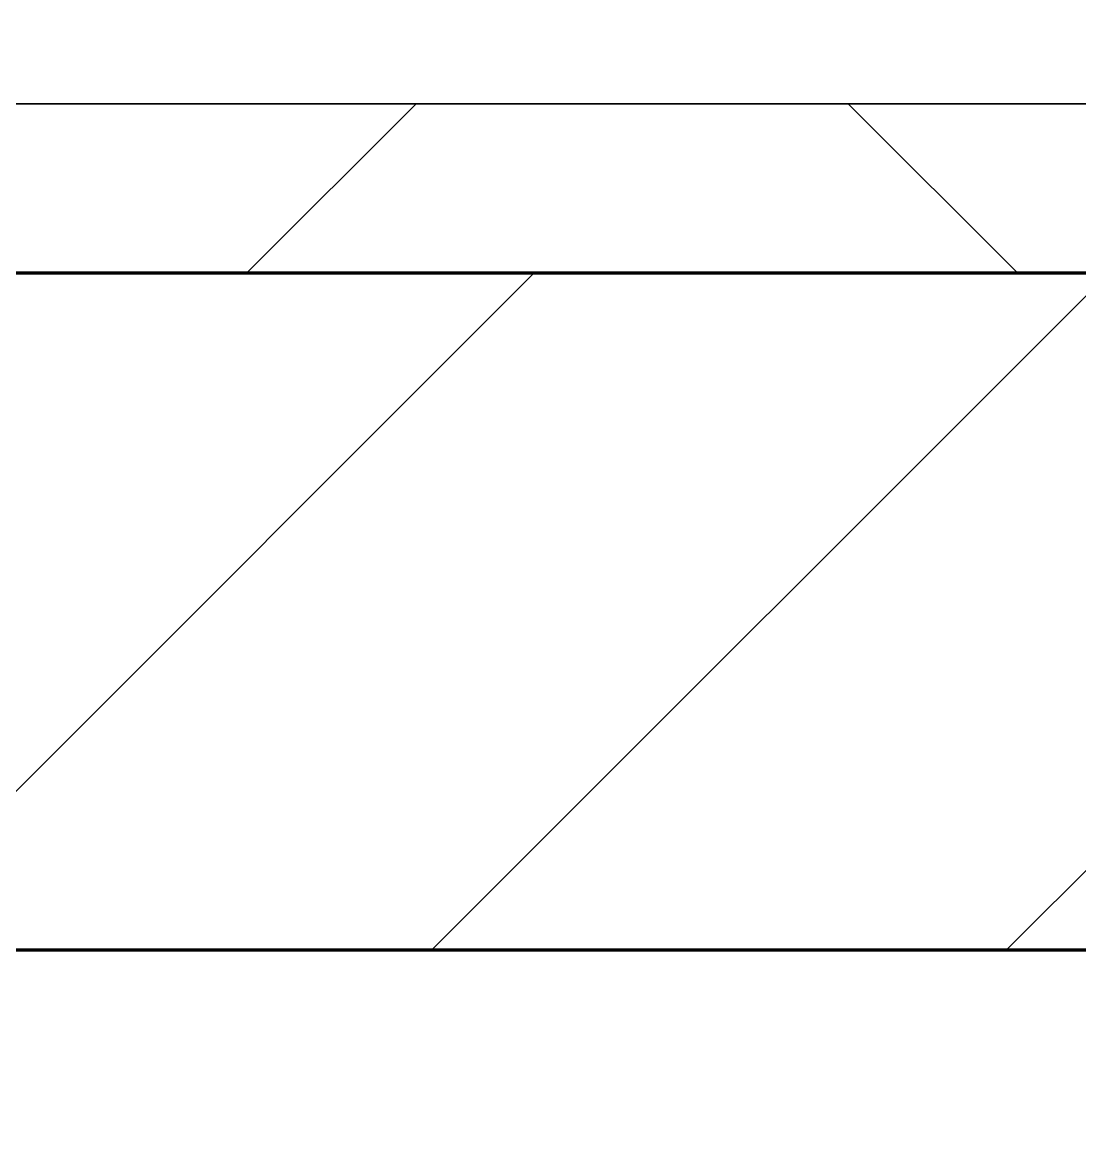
# Model space of a CAD drawing. Header units: millimetres. Extents: x -726012 to -647389, y -20772 to 18805.
# Drawn here: x -668395.8 to -668083.6, y 3872.5 to 4203 of the extents above; entities that cross this region are included whole.
import ezdxf
from ezdxf.xclip import XClip

# ---------------------------------------------------------------- set-up
doc = ezdxf.new("R2010")
doc.units = ezdxf.units.MM
doc.header["$XCLIPFRAME"] = 0
for name, color, linetype, lineweight in [('A-GLAZ-CURT', 2, 'Continuous', 9), ('A-WALL', 5, 'Continuous', 35), ('A-WALL-FNSH', 2, 'Continuous', 35), ('A-WALL-PATT', 1, 'Continuous', 35)]:
    doc.layers.add(name, color=color, linetype=linetype, lineweight=lineweight)
doc.layers.add('A11_ALU.SOLID SHEET', color=2, linetype='Continuous')

# ---------------------------------------------------------------- blocks, each defined once
blk = doc.blocks.new('PPLS-PP19_Custom Tile Pattern - Custom Tile Pattern-V213-4233-01 ENLARGED MULTI-PURPOSE LEVEL - REFLECTED CEILING PLAN - SHEET 4')
at = {"layer": 'A-GLAZ-CURT'}
for p, q in [((-300, 0), (300, 0)), ((300, 0), (-300, 0)), ((195.99, 0), (213.31, 0)), ((213.31, 0), (195.99, 0)), ((230.06, 0), (300, 0)), ((-300, -50), (300, -50)), ((300, -50), (-300, -50))]:
    blk.add_line(p, q, dxfattribs=at)
for points, knots in [([(-15.19, 0), (-13.07, 0), (7.48, 0), (42.82, 0), (88.72, 0), (120.63, 0), (138.28, 0), (138.53, 0)], [-461.142613, -461.142613, -461.142613, -461.142613, -429.606584, -390.253598, -346.313304, -291.370682, -290.5735, -290.5735, -290.5735, -290.5735]), ([(103.09, 0), (101.08, 0), (86.31, 0), (63.34, 0), (35.84, 0), (12, 0), (3.08, 0), (-1.67, 0), (-2.25, 0)], [-375.435014, -375.435014, -375.435014, -375.435014, -369.147452, -330.153101, -307.516438, -285.83788, -246.234814, -234.646884, -234.646884, -234.646884, -234.646884]), ([(93.08, 0), (89.53, 0), (84.61, 0), (74.4, 0), (62.26, 0), (51.85, 0), (43.81, 0), (29.53, 0), (20.67, 0), (18.85, 0), (18.16, 0)], [-7462.392379, -7462.392379, -7462.392379, -7462.392379, -7135.649961, -6924.452779, -6738.82075, -6548.303034, -6314.283804, -6135.05769, -5972.647715, -5832.674503, -5832.674503, -5832.674503, -5832.674503]), ([(27.44, 0), (27.9, 0), (29.54, 0), (38.07, 0), (53.39, 0), (71.67, 0), (84.83, 0), (85.88, 0), (90.84, 0), (92.75, 0)], [-5037.309798, -5037.309798, -5037.309798, -5037.309798, -4887.603822, -4705.298446, -4353.683244, -3960.84581, -3759.045785, -3336.541051, -2916.337252, -2916.337252, -2916.337252, -2916.337252]), ([(27.89, 0), (29.09, 0), (33.4, 0), (48.37, 0), (68.98, 0), (85.23, 0), (93.42, 0)], [-147.777612, -147.777612, -147.777612, -147.777612, -135.792042, -118.513713, -97.899267, -72.750065, -72.750065, -72.750065, -72.750065]), ([(136.44, 0), (121.66, 0), (86.93, 0), (51.16, 0), (31.18, 0)], [-106.750556, -106.750556, -106.750556, -106.750556, -59.610984, 0, 0, 0, 0]), ([(93.42, 0), (85.54, 0), (72.7, 0), (57.82, 0), (46.51, 0), (41.18, 0), (36.02, 0), (35.54, 0), (35.54, 0)], [-387.042465, -387.042465, -387.042465, -387.042465, -357.622665, -341.267687, -334.000314, -326.15566, -319.318397, -317.489778, -317.489778, -317.489778, -317.489778]), ([(36.29, 0), (37.77, 0), (48.82, 0), (64.79, 0), (95.91, 0), (124.45, 0), (132.42, 0), (134.6, 0)], [-314.598523, -314.598523, -314.598523, -314.598523, -305.899624, -287.17622, -249.500363, -194.761443, -152.241002, -152.241002, -152.241002, -152.241002]), ([(114.39, 0), (114.2, 0), (112.08, 0), (105.42, 0), (96.91, 0), (94.06, 0), (93.4, 0)], [-8148.58938, -8148.58938, -8148.58938, -8148.58938, -8105.191388, -7723.759874, -7531.75727, -7472.02655, -7472.02655, -7472.02655, -7472.02655]), ([(94.26, 0), (96.89, 0), (107.19, 0), (116.36, 0), (128.63, 0), (128.95, 0)], [-71.891811, -71.891811, -71.891811, -71.891811, -63.759246, -39.050993, -35.895543, -35.895543, -35.895543, -35.895543]), ([(94.4, 0), (94.4, 0), (94.64, 0), (99.11, 0), (108.97, 0), (120.79, 0), (139.94, 0), (153.5, 0), (161.49, 0), (161.75, 0)], [-2348.345796, -2348.345796, -2348.345796, -2348.345796, -2310.419338, -2233.599744, -2052.234781, -1843.028543, -1530.39897, -1095.004608, -1080.805464, -1080.805464, -1080.805464, -1080.805464]), ([(161.76, 0), (156.88, 0), (143.14, 0), (116.39, 0), (98.1, 0), (94.51, 0)], [-512.733452, -512.733452, -512.733452, -512.733452, -458.593899, -401.860199, -388.397396, -388.397396, -388.397396, -388.397396]), ([(129.02, 0), (129.02, 0), (124.41, 0), (122.35, 0), (114.96, 0), (108.04, 0), (103.09, 0)], [-35.386604, -35.386604, -35.386604, -35.386604, -31.430235, -22.807238, -15.488593, 0, 0, 0, 0]), ([(157.9, 0), (156.77, 0), (151.67, 0), (143.29, 0), (134.04, 0), (126.24, 0), (118.6, 0), (114.23, 0), (111.98, 0), (105.66, 0), (105.23, 0), (105.23, 0)], [-10292.955006, -10292.955006, -10292.955006, -10292.955006, -10098.273015, -9847.788484, -9677.714971, -9567.007022, -9453.21225, -9220.200448, -9012.77275, -8966.157302, -8929.495943, -8929.495943, -8929.495943, -8929.495943]), ([(105.26, 0), (105.52, 0), (111.01, 0), (112.65, 0), (113.59, 0)], [-8920.561005, -8920.561005, -8920.561005, -8920.561005, -8814.835624, -8577.462505, -8577.462505, -8577.462505, -8577.462505]), ([(128.58, 0), (128.8, 0), (130.16, 0), (139.26, 0), (152.67, 0), (159.54, 0), (161.02, 0), (161.39, 0)], [-633.326174, -633.326174, -633.326174, -633.326174, -627.736123, -618.981161, -602.094757, -592.980799, -588.830423, -588.830423, -588.830423, -588.830423]), ([(137.1, 0), (136, 0), (133.64, 0), (129.87, 0), (129.11, 0)], [-670.405967, -670.405967, -670.405967, -670.405967, -651.020627, -640.742133, -640.742133, -640.742133, -640.742133]), ([(161.75, 0), (161.38, 0), (160.64, 0), (158.35, 0), (157.85, 0), (157.77, 0)], [-10720.263703, -10720.263703, -10720.263703, -10720.263703, -10666.779182, -10580.760289, -10550.278881, -10550.278881, -10550.278881, -10550.278881]), ([(300, 0), (286.53, 0), (254.22, 0), (207.11, 0), (177.41, 0), (159.34, 0), (158.33, 0), (158.3, 0)], [-285.253232, -285.253232, -285.253232, -285.253232, -244.693688, -187.987675, -143.776725, -129.632772, -123.352749, -123.352749, -123.352749, -123.352749]), ([(159.07, 0), (159.13, 0), (159.6, 0), (160.13, 0), (160.63, 0)], [-115.643202, -115.643202, -115.643202, -115.643202, -114.681583, -107.933655, -107.933655, -107.933655, -107.933655]), ([(193.8, 0), (193.33, 0), (190.11, 0), (183.13, 0), (171, 0), (163.08, 0), (162.1, 0), (161.78, 0)], [-11665.349007, -11665.349007, -11665.349007, -11665.349007, -11565.880756, -11105.624034, -10839.086983, -10768.332124, -10721.828131, -10721.828131, -10721.828131, -10721.828131]), ([(168.37, 0), (167.68, 0), (165.87, 0), (163.56, 0), (162.06, 0)], [-543.375029, -543.375029, -543.375029, -543.375029, -530.793311, -513.85548, -513.85548, -513.85548, -513.85548]), ([(162.49, 0), (163.58, 0), (166.98, 0), (174.15, 0), (185.98, 0), (208.82, 0), (219.42, 0), (230.06, 0)], [-100.224108, -100.224108, -100.224108, -100.224108, -87.660824, -65.295536, -41.623857, -24.459831, 0, 0, 0, 0]), ([(162.75, 0), (165.4, 0), (170.91, 0), (172.61, 0), (172.61, 0)], [-111.264224, -111.264224, -111.264224, -111.264224, -56.742688, -19.085662, -19.085662, -19.085662, -19.085662]), ([(162.83, 0), (172.25, 0), (185.58, 0), (193.62, 0), (194.69, 0), (194.79, 0)], [-1060.486273, -1060.486273, -1060.486273, -1060.486273, -529.74427, -295.064701, -265.121568, -265.121568, -265.121568, -265.121568]), ([(247.1, 0), (246.76, 0), (245.04, 0), (238.34, 0), (226.56, 0), (221.1, 0), (200.27, 0), (182.99, 0), (174.27, 0), (169.67, 0), (168.99, 0)], [-9649.085549, -9649.085549, -9649.085549, -9649.085549, -9581.591397, -9406.094246, -9221.510254, -9016.44624, -8717.832359, -8253.978395, -8152.463617, -8069.855175, -8069.855175, -8069.855175, -8069.855175]), ([(215.22, 0), (214.62, 0), (210.55, 0), (203.98, 0), (187.54, 0), (175.3, 0), (169.49, 0)], [-203.825446, -203.825446, -203.825446, -203.825446, -198.527383, -184.406837, -162.427601, -142.916156, -142.916156, -142.916156, -142.916156]), ([(171.51, 0), (176.48, 0), (193.23, 0), (201.73, 0), (208.81, 0), (213.9, 0), (241.96, 0), (266.73, 0), (281.71, 0), (291.71, 0), (296.52, 0), (297.86, 0), (298.09, 0)], [-7971.819559, -7971.819559, -7971.819559, -7971.819559, -7784.112253, -7606.717214, -7289.299508, -7042.621073, -6582.165592, -6068.460911, -5766.029927, -5566.724884, -5280.360606, -5199.253518, -5199.253518, -5199.253518, -5199.253518]), ([(172.07, 0), (177.66, 0), (187.87, 0), (201.08, 0), (207.47, 0), (213.96, 0), (215.11, 0)], [-255.364076, -255.364076, -255.364076, -255.364076, -237.955587, -223.92608, -215.862851, -208.75215, -208.75215, -208.75215, -208.75215]), ([(300, 0), (288.22, 0), (262, 0), (230.43, 0), (219.94, 0), (219.02, 0)], [-12528.858583, -12528.858583, -12528.858583, -12528.858583, -11905.454923, -11162.864862, -10856.732305, -10856.732305, -10856.732305, -10856.732305]), ([(219.9, 0), (220.86, 0), (227.84, 0), (242.06, 0), (246.54, 0), (246.96, 0)], [-10670.940496, -10670.940496, -10670.940496, -10670.940496, -10511.382485, -9925.173265, -9834.877357, -9834.877357, -9834.877357, -9834.877357]), ([(284.76, 0), (284.76, 0), (285.09, 0), (287.47, 0), (293.59, 0), (297.76, 0), (300, 0)], [-4110.630118, -4110.630118, -4110.630118, -4110.630118, -4053.389046, -3959.664717, -3862.421465, -3746.95702, -3746.95702, -3746.95702, -3746.95702]), ([(297.38, 0), (295.84, 0), (291.62, 0), (285.38, 0), (284.87, 0)], [-4803.172655, -4803.172655, -4803.172655, -4803.172655, -4358.271401, -4143.037883, -4143.037883, -4143.037883, -4143.037883])]:
    blk.add_open_spline(points, degree=3, knots=knots, dxfattribs=at)
for points in [[(168.74, 0), (168.74, 0), (169.81, 0), (171.51, 0)], [(195.11, 0), (194.91, 0), (194.44, 0), (193.8, 0)]]:
    blk.add_open_spline(points, degree=3, dxfattribs=at)
blk = doc.blocks.new('PPLS-PP19_Custom Tile Pattern - Custom Tile Pattern-V214-4233-01 ENLARGED MULTI-PURPOSE LEVEL - REFLECTED CEILING PLAN - SHEET 4')
at = {"layer": 'A-GLAZ-CURT'}
for p, q in [((-300, 0), (300, 0)), ((300, 0), (-300, 0)), ((-293.07, 0), (-275.75, 0)), ((-275.75, 0), (-293.07, 0)), ((-222.32, 0), (-205, 0)), ((-205, 0), (-222.32, 0)), ((-300, -50), (300, -50)), ((300, -50), (-300, -50))]:
    blk.add_line(p, q, dxfattribs=at)
at = {"layer": 'A-GLAZ-CURT', "flags": 128}
for points in [[(-300, 0), (-291.56, 0), (-283.3, 0), (-275.2, 0), (-267.26, 0), (-259.45, 0), (-251.77, 0), (-244.2, 0), (-236.74, 0), (-229.36, 0), (-222.06, 0), (-214.83, 0), (-207.71, 0), (-200.76, 0), (-194.02, 0), (-187.54, 0), (-181.38, 0), (-175.58, 0), (-170.25, 0), (-165.64, 0)], [(-164.95, 0), (-169.65, 0), (-174.47, 0), (-179.49, 0), (-184.81, 0), (-190.44, 0), (-196.37, 0), (-202.58, 0), (-209.04, 0), (-215.73, 0), (-222.63, 0), (-229.72, 0), (-236.97, 0), (-244.39, 0), (-251.96, 0), (-259.67, 0), (-267.51, 0), (-275.48, 0), (-283.55, 0), (-291.73, 0), (-300, 0)]]:
    blk.add_lwpolyline(points, dxfattribs=at)
at = {"layer": 'A-GLAZ-CURT'}
for points, knots in [([(-300, 0), (-284.65, 0), (-236.57, 0), (-174.61, 0), (-129.95, 0), (-110.8, 0), (-99.5, 0), (-91.46, 0)], [-5323.127839, -5323.127839, -5323.127839, -5323.127839, -4502.809032, -2700.551212, -1002.059161, -460.363443, 0, 0, 0, 0]), ([(-96.62, 0), (-107.72, 0), (-141.4, 0), (-202.69, 0), (-262.56, 0), (-294.48, 0), (-300, 0)], [-18379.559514, -18379.559514, -18379.559514, -18379.559514, -17136.203329, -15131.813646, -13729.592194, -13439.944408, -13439.944408, -13439.944408, -13439.944408]), ([(-137.88, 0), (-140.56, 0), (-147.66, 0), (-147.69, 0), (-158.72, 0), (-174.02, 0), (-185.59, 0), (-209.77, 0), (-232.01, 0), (-255.22, 0), (-262.59, 0), (-264.9, 0), (-265.4, 0)], [-3187.727384, -3187.727384, -3187.727384, -3187.727384, -2919.378265, -2477.344047, -2237.412286, -2029.680487, -1755.085331, -1400.429864, -858.079193, -543.655514, -208.940337, 0, 0, 0, 0]), ([(-258.6, 0), (-257.91, 0), (-254.26, 0), (-241.25, 0), (-225.99, 0), (-213.1, 0), (-200.2, 0), (-185.8, 0), (-174.38, 0), (-166.18, 0), (-166.03, 0)], [-5722.54675, -5722.54675, -5722.54675, -5722.54675, -5657.471696, -5413.335975, -5017.494783, -4832.723979, -4666.091899, -4349.945572, -4000.813434, -3994.260819, -3994.260819, -3994.260819, -3994.260819]), ([(-133.82, 0), (-135.51, 0), (-137.8, 0), (-149.31, 0), (-162.01, 0), (-177.91, 0), (-199.46, 0), (-216.65, 0), (-231.26, 0), (-233.46, 0), (-234, 0)], [-2731.647847, -2731.647847, -2731.647847, -2731.647847, -2418.507304, -2308.929706, -2113.765672, -1763.376603, -1422.553702, -978.033455, -846.069444, -682.911962, -682.911962, -682.911962, -682.911962]), ([(-233.49, 0), (-233.44, 0), (-232.38, 0), (-230.74, 0), (-225.3, 0), (-223.63, 0)], [-455.274641, -455.274641, -455.274641, -455.274641, -440.605512, -119.536984, 0, 0, 0, 0]), ([(-223.63, 0), (-219.39, 0), (-206.17, 0), (-188.58, 0), (-169.02, 0), (-152.12, 0), (-136.84, 0), (-127.33, 0), (-124.19, 0), (-123.43, 0), (-123.28, 0)], [-5463.295695, -5463.295695, -5463.295695, -5463.295695, -5161.076232, -4739.070012, -4465.409639, -4149.119819, -3839.893365, -3647.167523, -3488.92562, -3439.852845, -3439.852845, -3439.852845, -3439.852845])]:
    blk.add_open_spline(points, degree=3, knots=knots, dxfattribs=at)
blk = doc.blocks.new('*U885')
at = {"layer": 'A-GLAZ-CURT'}
for name, p in [('PPLS-PP19_Custom Tile Pattern - Custom Tile Pattern-V213-4233-01 ENLARGED MULTI-PURPOSE LEVEL - REFLECTED CEILING PLAN - SHEET 4', (7800, 11720.41)), ('PPLS-PP19_Custom Tile Pattern - Custom Tile Pattern-V214-4233-01 ENLARGED MULTI-PURPOSE LEVEL - REFLECTED CEILING PLAN - SHEET 4', (8400, 11720.41))]:
    blk.add_blockref(name, p, dxfattribs=at)
blk = doc.blocks.new('*U1287')
blk.add_lwpolyline([(21173.36, -580), (28210, -580), (28210, -6849.96), (45954.15, -6849.96), (45954.15, 600), (82995.06, 600), (83086.47, 650), (90052, 650), (90392, 990), (103159.16, 990), (103159.16, 4990), (21173.36, 4990), (21173.36, 3485.45), (21203.36, 3485.45), (21203.36, 925.54), (21173.36, 925.54), (21173.36, -580)])

msp = doc.modelspace()

# ---------------------------------------------------------------- hatches: boundary and pattern name
at = {"layer": 'A-WALL-PATT', "lineweight": 9}
h = msp.add_hatch(dxfattribs=at)
h.set_pattern_fill('FP_3', color=256, style=0, pattern_type=2)
h.set_pattern_definition([(45, (0, 0), (-212.13203, 212.13203), []), (135, (0, 0), (-212.13203, -212.13203), [])])
h.paths.add_polyline_path([(-661708.03, 4129.02), (-661758.03, 4179.02), (-698678.22, 4179.02), (-698678.22, 4129.02), (-663127.46, 4129.02)])
h = msp.add_hatch(dxfattribs=at)
h.set_pattern_fill('FP_2', color=256, style=0, pattern_type=2)
h.set_pattern_definition([(45, (0, 0), (-84.852814, 84.852814), [])])
h.paths.add_polyline_path([(-661508.03, 3929.02), (-661708.03, 4129.02), (-698478.22, 4129.02), (-698478.22, 3929.02), (-661790.87, 3929.02)])

# ---------------------------------------------------------------- linework, layer by layer
at = {"layer": 'A-WALL', "color": 7, "lineweight": 70}
for p, q in [((-698478.22, 4129.02), (-661708.03, 4129.02)), ((-661790.87, 3929.02), (-672727.37, 3929.02))]:
    msp.add_line(p, q, dxfattribs=at)
at = {"layer": 'A-WALL-FNSH', "color": 250}
for p, q in [((-698678.22, 4179.02), (-661758.03, 4179.02)), ((-661708.03, 4129.02), (-698678.22, 4129.02))]:
    msp.add_line(p, q, dxfattribs=at)

# ---------------------------------------------------------------- block references
msp.add_blockref('*U885', (-676282.37, -7541.39))

# ---------------------------------------------------------------- next in the draw order: block references
at = {"layer": 'A11_ALU.SOLID SHEET'}
ref = msp.add_blockref('*U1287', (-744682.37, 3579.02), dxfattribs=at)
XClip(ref).set_block_clipping_path([(22516.8245944298, -23612.0000696909), (92487.8891097467, 7199.9972603897)])

doc.saveas('drawing.dxf')
